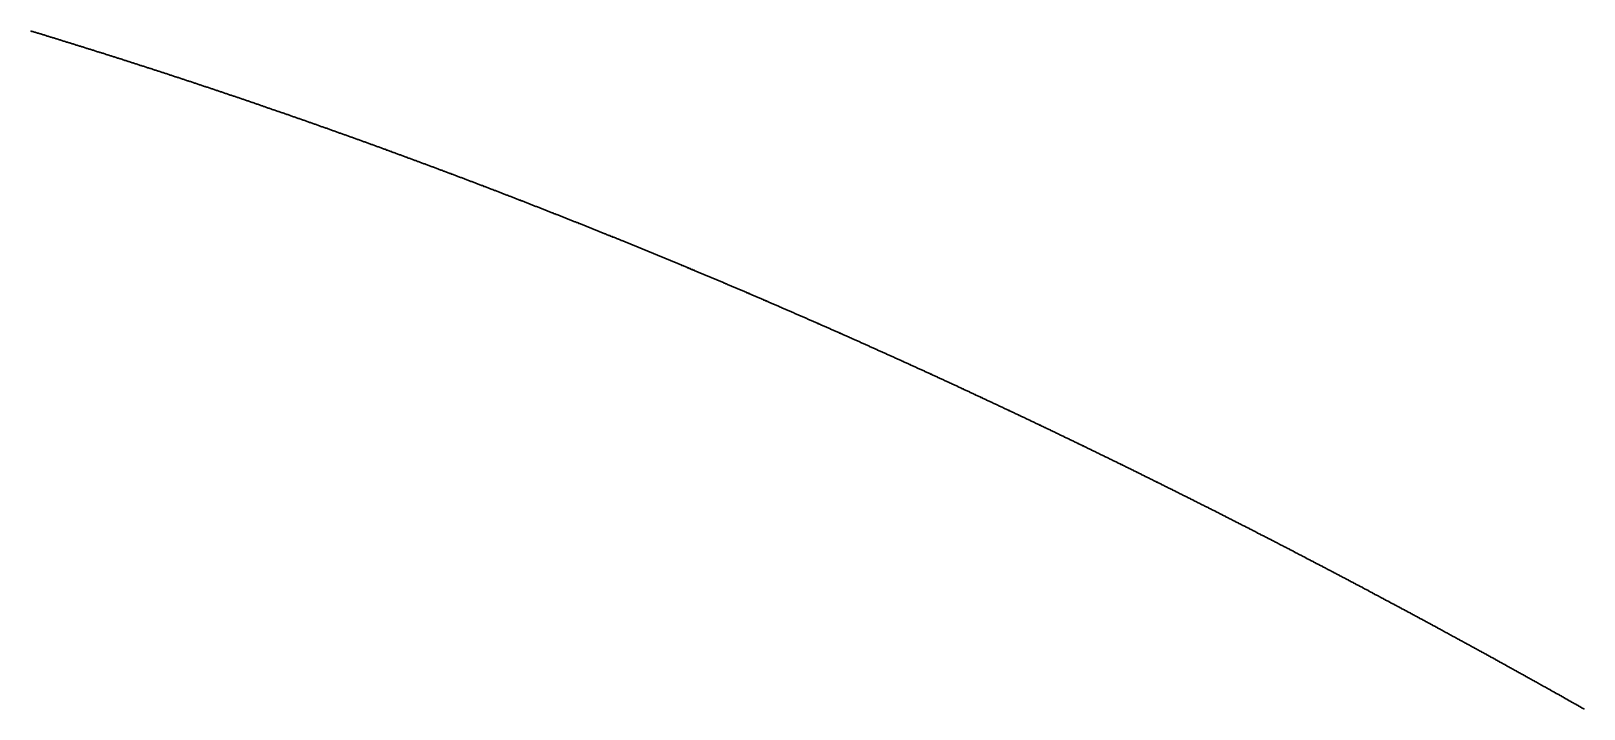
# Model space of a CAD drawing. Header units: metres. Extents: x 0 to 360, y 0 to 49.
# Drawn here: x 258.76 to 270, y 42.24 to 47.14 of the extents above; entities that cross this region are included whole.
import ezdxf

# ---------------------------------------------------------------- set-up
doc = ezdxf.new("R2010")
doc.units = ezdxf.units.M

msp = doc.modelspace()

# ---------------------------------------------------------------- linework, layer by layer
for p in [(258.755, 47.143), (258.761, 47.141), (258.767, 47.14), (258.773, 47.138), (258.779, 47.136), (258.785, 47.134), (258.79, 47.133), (258.796, 47.131), (258.802, 47.129), (258.808, 47.127), (258.814, 47.125), (258.82, 47.124), (258.826, 47.122), (258.831, 47.12), (258.837, 47.118), (258.843, 47.116), (258.849, 47.115), (258.855, 47.113), (258.861, 47.111), (258.867, 47.109), (258.872, 47.107), (258.878, 47.106), (258.884, 47.104), (258.89, 47.102), (258.896, 47.1), (258.902, 47.098), (258.908, 47.097), (258.913, 47.095), (258.919, 47.093), (258.925, 47.091), (258.931, 47.089), (258.937, 47.088), (258.943, 47.086), (258.949, 47.084), (258.954, 47.082), (258.96, 47.08), (258.966, 47.079), (258.972, 47.077), (258.978, 47.075), (258.984, 47.073), (258.99, 47.071), (258.996, 47.07), (259.001, 47.068), (259.007, 47.066), (259.013, 47.064), (259.019, 47.062), (259.025, 47.06), (259.031, 47.059), (259.037, 47.057), (259.042, 47.055), (259.048, 47.053), (259.054, 47.051), (259.06, 47.05), (259.066, 47.048), (259.072, 47.046), (259.078, 47.044), (259.083, 47.042), (259.089, 47.04), (259.095, 47.039), (259.101, 47.037), (259.107, 47.035), (259.113, 47.033), (259.119, 47.031), (259.124, 47.029), (259.13, 47.028), (259.136, 47.026), (259.142, 47.024), (259.148, 47.022), (259.154, 47.02), (259.16, 47.018), (259.165, 47.017), (259.171, 47.015), (259.177, 47.013), (259.183, 47.011), (259.189, 47.009), (259.195, 47.007), (259.201, 47.006), (259.207, 47.004), (259.212, 47.002), (259.218, 47), (259.224, 46.998), (259.23, 46.996), (259.236, 46.994), (259.242, 46.993), (259.248, 46.991), (259.253, 46.989), (259.259, 46.987), (259.265, 46.985), (259.271, 46.983), (259.277, 46.982), (259.283, 46.98), (259.289, 46.978), (259.294, 46.976), (259.3, 46.974), (259.306, 46.972), (259.312, 46.97), (259.318, 46.969), (259.324, 46.967), (259.33, 46.965), (259.335, 46.963), (259.341, 46.961), (259.347, 46.959), (259.353, 46.957), (259.359, 46.956), (259.365, 46.954), (259.371, 46.952), (259.376, 46.95), (259.382, 46.948), (259.388, 46.946), (259.394, 46.944), (259.4, 46.942), (259.406, 46.941), (259.412, 46.939), (259.418, 46.937), (259.423, 46.935), (259.429, 46.933), (259.435, 46.931), (259.441, 46.929), (259.447, 46.927), (259.453, 46.926), (259.459, 46.924), (259.464, 46.922), (259.47, 46.92), (259.476, 46.918), (259.482, 46.916), (259.488, 46.914), (259.494, 46.912), (259.5, 46.911), (259.505, 46.909), (259.511, 46.907), (259.517, 46.905), (259.523, 46.903), (259.529, 46.901), (259.535, 46.899), (259.541, 46.897), (259.546, 46.895), (259.552, 46.894), (259.558, 46.892), (259.564, 46.89), (259.57, 46.888), (259.576, 46.886), (259.582, 46.884), (259.588, 46.882), (259.593, 46.88), (259.599, 46.878), (259.605, 46.876), (259.611, 46.875), (259.617, 46.873), (259.623, 46.871), (259.629, 46.869), (259.634, 46.867), (259.64, 46.865), (259.646, 46.863), (259.652, 46.861), (259.658, 46.859), (259.664, 46.857), (259.67, 46.856), (259.675, 46.854), (259.681, 46.852), (259.687, 46.85), (259.693, 46.848), (259.699, 46.846), (259.705, 46.844), (259.711, 46.842), (259.717, 46.84), (259.722, 46.838), (259.728, 46.836), (259.734, 46.835), (259.74, 46.833), (259.746, 46.831), (259.752, 46.829), (259.758, 46.827), (259.763, 46.825), (259.769, 46.823), (259.775, 46.821), (259.781, 46.819), (259.787, 46.817), (259.793, 46.815), (259.799, 46.813), (259.804, 46.811), (259.81, 46.81), (259.816, 46.808), (259.822, 46.806), (259.828, 46.804), (259.834, 46.802), (259.84, 46.8), (259.846, 46.798), (259.851, 46.796), (259.857, 46.794), (259.863, 46.792), (259.869, 46.79), (259.875, 46.788), (259.881, 46.786), (259.887, 46.784), (259.892, 46.782), (259.898, 46.781), (259.904, 46.779), (259.91, 46.777), (259.916, 46.775), (259.922, 46.773), (259.928, 46.771), (259.934, 46.769), (259.939, 46.767), (259.945, 46.765), (259.951, 46.763), (259.957, 46.761), (259.963, 46.759), (259.969, 46.757), (259.975, 46.755), (259.98, 46.753), (259.986, 46.751), (259.992, 46.749), (259.998, 46.747), (260.004, 46.745), (260.01, 46.743), (260.016, 46.742), (260.021, 46.74), (260.027, 46.738), (260.033, 46.736), (260.039, 46.734), (260.045, 46.732), (260.051, 46.73), (260.057, 46.728), (260.063, 46.726), (260.068, 46.724), (260.074, 46.722), (260.08, 46.72), (260.086, 46.718), (260.092, 46.716), (260.098, 46.714), (260.104, 46.712), (260.109, 46.71), (260.115, 46.708), (260.121, 46.706), (260.127, 46.704), (260.133, 46.702), (260.139, 46.7), (260.145, 46.698), (260.151, 46.696), (260.156, 46.694), (260.162, 46.692), (260.168, 46.69), (260.174, 46.688), (260.18, 46.686), (260.186, 46.684), (260.192, 46.682), (260.197, 46.68), (260.203, 46.678), (260.209, 46.676), (260.215, 46.675), (260.221, 46.673), (260.227, 46.671), (260.233, 46.669), (260.238, 46.667), (260.244, 46.665), (260.25, 46.663), (260.256, 46.661), (260.262, 46.659), (260.268, 46.657), (260.274, 46.655), (260.28, 46.653), (260.285, 46.651), (260.291, 46.649), (260.297, 46.647), (260.303, 46.645), (260.309, 46.643), (260.315, 46.641), (260.321, 46.639), (260.326, 46.637), (260.332, 46.635), (260.338, 46.633), (260.344, 46.631), (260.35, 46.629), (260.356, 46.627), (260.362, 46.625), (260.368, 46.623), (260.373, 46.621), (260.379, 46.619), (260.385, 46.617), (260.391, 46.615), (260.397, 46.613), (260.403, 46.611), (260.409, 46.609), (260.414, 46.607), (260.42, 46.605), (260.426, 46.603), (260.432, 46.601), (260.438, 46.598), (260.444, 46.596), (260.45, 46.594), (260.456, 46.592), (260.461, 46.59), (260.467, 46.588), (260.473, 46.586), (260.479, 46.584), (260.485, 46.582), (260.491, 46.58), (260.497, 46.578), (260.502, 46.576), (260.508, 46.574), (260.514, 46.572), (260.52, 46.57), (260.526, 46.568), (260.532, 46.566), (260.538, 46.564), (260.544, 46.562), (260.549, 46.56), (260.555, 46.558), (260.561, 46.556), (260.567, 46.554), (260.573, 46.552), (260.579, 46.55), (260.585, 46.548), (260.59, 46.546), (260.596, 46.544), (260.602, 46.542), (260.608, 46.54), (260.614, 46.538), (260.62, 46.536), (260.626, 46.534), (260.632, 46.531), (260.637, 46.529), (260.643, 46.527), (260.649, 46.525), (260.655, 46.523), (260.661, 46.521), (260.667, 46.519), (260.673, 46.517), (260.678, 46.515), (260.684, 46.513), (260.69, 46.511), (260.696, 46.509), (260.702, 46.507), (260.708, 46.505), (260.714, 46.503), (260.72, 46.501), (260.725, 46.499), (260.731, 46.497), (260.737, 46.495), (260.743, 46.493), (260.749, 46.49), (260.755, 46.488), (260.761, 46.486), (260.766, 46.484), (260.772, 46.482), (260.778, 46.48), (260.784, 46.478), (260.79, 46.476), (260.796, 46.474), (260.802, 46.472), (260.808, 46.47), (260.813, 46.468), (260.819, 46.466), (260.825, 46.464), (260.831, 46.462), (260.837, 46.459), (260.843, 46.457), (260.849, 46.455), (260.854, 46.453), (260.86, 46.451), (260.866, 46.449), (260.872, 46.447), (260.878, 46.445), (260.884, 46.443), (260.89, 46.441), (260.896, 46.439), (260.901, 46.437), (260.907, 46.435), (260.913, 46.432), (260.919, 46.43), (260.925, 46.428), (260.931, 46.426), (260.937, 46.424), (260.942, 46.422), (260.948, 46.42), (260.954, 46.418), (260.96, 46.416), (260.966, 46.414), (260.972, 46.412), (260.978, 46.409), (260.984, 46.407), (260.989, 46.405), (260.995, 46.403), (261.001, 46.401), (261.007, 46.399), (261.013, 46.397), (261.019, 46.395), (261.025, 46.393), (261.03, 46.391), (261.036, 46.389), (261.042, 46.386), (261.048, 46.384), (261.054, 46.382), (261.06, 46.38), (261.066, 46.378), (261.072, 46.376), (261.077, 46.374), (261.083, 46.372), (261.089, 46.37), (261.095, 46.367), (261.101, 46.365), (261.107, 46.363), (261.113, 46.361), (261.119, 46.359), (261.124, 46.357), (261.13, 46.355), (261.136, 46.353), (261.142, 46.351), (261.148, 46.348), (261.154, 46.346), (261.16, 46.344), (261.165, 46.342), (261.171, 46.34), (261.177, 46.338), (261.183, 46.336), (261.189, 46.334), (261.195, 46.331), (261.201, 46.329), (261.207, 46.327), (261.212, 46.325), (261.218, 46.323), (261.224, 46.321), (261.23, 46.319), (261.236, 46.317), (261.242, 46.314), (261.248, 46.312), (261.254, 46.31), (261.259, 46.308), (261.265, 46.306), (261.271, 46.304), (261.277, 46.302), (261.283, 46.3), (261.289, 46.297), (261.295, 46.295), (261.3, 46.293), (261.306, 46.291), (261.312, 46.289), (261.318, 46.287), (261.324, 46.285), (261.33, 46.282), (261.336, 46.28), (261.342, 46.278), (261.347, 46.276), (261.353, 46.274), (261.359, 46.272), (261.365, 46.27), (261.371, 46.267), (261.377, 46.265), (261.383, 46.263), (261.389, 46.261), (261.394, 46.259), (261.4, 46.257), (261.406, 46.254), (261.412, 46.252), (261.418, 46.25), (261.424, 46.248), (261.43, 46.246), (261.435, 46.244), (261.441, 46.242), (261.447, 46.239), (261.453, 46.237), (261.459, 46.235), (261.465, 46.233), (261.471, 46.231), (261.477, 46.229), (261.482, 46.226), (261.488, 46.224), (261.494, 46.222), (261.5, 46.22), (261.506, 46.218), (261.512, 46.216), (261.518, 46.213), (261.524, 46.211), (261.529, 46.209), (261.535, 46.207), (261.541, 46.205), (261.547, 46.203), (261.553, 46.2), (261.559, 46.198), (261.565, 46.196), (261.57, 46.194), (261.576, 46.192), (261.582, 46.19), (261.588, 46.187), (261.594, 46.185), (261.6, 46.183), (261.606, 46.181), (261.612, 46.179), (261.617, 46.176), (261.623, 46.174), (261.629, 46.172), (261.635, 46.17), (261.641, 46.168), (261.647, 46.166), (261.653, 46.163), (261.659, 46.161), (261.664, 46.159), (261.67, 46.157), (261.676, 46.155), (261.682, 46.152), (261.688, 46.15), (261.694, 46.148), (261.7, 46.146), (261.706, 46.144), (261.711, 46.141), (261.717, 46.139), (261.723, 46.137), (261.729, 46.135), (261.735, 46.133), (261.741, 46.13), (261.747, 46.128), (261.752, 46.126), (261.758, 46.124), (261.764, 46.122), (261.77, 46.119), (261.776, 46.117), (261.782, 46.115), (261.788, 46.113), (261.794, 46.111), (261.799, 46.108), (261.805, 46.106), (261.811, 46.104), (261.817, 46.102), (261.823, 46.1), (261.829, 46.097), (261.835, 46.095), (261.841, 46.093), (261.846, 46.091), (261.852, 46.088), (261.858, 46.086), (261.864, 46.084), (261.87, 46.082), (261.876, 46.08), (261.882, 46.077), (261.888, 46.075), (261.893, 46.073), (261.899, 46.071), (261.905, 46.068), (261.911, 46.066), (261.917, 46.064), (261.923, 46.062), (261.929, 46.06), (261.934, 46.057), (261.94, 46.055), (261.946, 46.053), (261.952, 46.051), (261.958, 46.048), (261.964, 46.046), (261.97, 46.044), (261.976, 46.042), (261.981, 46.039), (261.987, 46.037), (261.993, 46.035), (261.999, 46.033), (262.005, 46.031), (262.011, 46.028), (262.017, 46.026), (262.023, 46.024), (262.028, 46.022), (262.034, 46.019), (262.04, 46.017), (262.046, 46.015), (262.052, 46.013), (262.058, 46.01), (262.064, 46.008), (262.07, 46.006), (262.075, 46.004), (262.081, 46.001), (262.087, 45.999), (262.093, 45.997), (262.099, 45.995), (262.105, 45.992), (262.111, 45.99), (262.117, 45.988), (262.122, 45.986), (262.128, 45.983), (262.134, 45.981), (262.14, 45.979), (262.146, 45.977), (262.152, 45.974), (262.158, 45.972), (262.163, 45.97), (262.169, 45.968), (262.175, 45.965), (262.181, 45.963), (262.187, 45.961), (262.193, 45.958), (262.199, 45.956), (262.205, 45.954), (262.21, 45.952), (262.216, 45.949), (262.222, 45.947), (262.228, 45.945), (262.234, 45.943), (262.24, 45.94), (262.246, 45.938), (262.252, 45.936), (262.257, 45.934), (262.263, 45.931), (262.269, 45.929), (262.275, 45.927), (262.281, 45.924), (262.287, 45.922), (262.293, 45.92), (262.299, 45.918), (262.304, 45.915), (262.31, 45.913), (262.316, 45.911), (262.322, 45.908), (262.328, 45.906), (262.334, 45.904), (262.34, 45.902), (262.346, 45.899), (262.351, 45.897), (262.357, 45.895), (262.363, 45.892), (262.369, 45.89), (262.375, 45.888), (262.381, 45.886), (262.387, 45.883), (262.393, 45.881), (262.398, 45.879), (262.404, 45.876), (262.41, 45.874), (262.416, 45.872), (262.422, 45.87), (262.428, 45.867), (262.434, 45.865), (262.44, 45.863), (262.445, 45.86), (262.451, 45.858), (262.457, 45.856), (262.463, 45.853), (262.469, 45.851), (262.475, 45.849), (262.481, 45.847), (262.487, 45.844), (262.492, 45.842), (262.498, 45.84), (262.504, 45.837), (262.51, 45.835), (262.516, 45.833), (262.522, 45.83), (262.528, 45.828), (262.534, 45.826), (262.539, 45.823), (262.545, 45.821), (262.551, 45.819), (262.557, 45.816), (262.563, 45.814), (262.569, 45.812), (262.575, 45.81), (262.581, 45.807), (262.586, 45.805), (262.592, 45.803), (262.598, 45.8), (262.604, 45.798), (262.61, 45.796), (262.616, 45.793), (262.622, 45.791), (262.628, 45.789), (262.633, 45.786), (262.639, 45.784), (262.645, 45.782), (262.651, 45.779), (262.657, 45.777), (262.663, 45.775), (262.669, 45.772), (262.675, 45.77), (262.68, 45.768), (262.686, 45.765), (262.692, 45.763), (262.698, 45.761), (262.704, 45.758), (262.71, 45.756), (262.716, 45.754), (262.722, 45.751), (262.727, 45.749), (262.733, 45.747), (262.739, 45.744), (262.745, 45.742), (262.751, 45.74), (262.757, 45.737), (262.763, 45.735), (262.769, 45.733), (262.774, 45.73), (262.78, 45.728), (262.786, 45.725), (262.792, 45.723), (262.798, 45.721), (262.804, 45.718), (262.81, 45.716), (262.816, 45.714), (262.821, 45.711), (262.827, 45.709), (262.833, 45.707), (262.839, 45.704), (262.845, 45.702), (262.851, 45.7), (262.857, 45.697), (262.863, 45.695), (262.868, 45.693), (262.874, 45.69), (262.88, 45.688), (262.886, 45.685), (262.892, 45.683), (262.898, 45.681), (262.904, 45.678), (262.91, 45.676), (262.915, 45.674), (262.921, 45.671), (262.927, 45.669), (262.933, 45.666), (262.939, 45.664), (262.945, 45.662), (262.951, 45.659), (262.957, 45.657), (262.962, 45.655), (262.968, 45.652), (262.974, 45.65), (262.98, 45.648), (262.986, 45.645), (262.992, 45.643), (262.998, 45.64), (263.004, 45.638), (263.009, 45.636), (263.015, 45.633), (263.021, 45.631), (263.027, 45.628), (263.033, 45.626), (263.039, 45.624), (263.045, 45.621), (263.051, 45.619), (263.056, 45.617), (263.062, 45.614), (263.068, 45.612), (263.074, 45.609), (263.08, 45.607), (263.086, 45.605), (263.092, 45.602), (263.098, 45.6), (263.103, 45.597), (263.109, 45.595), (263.115, 45.593), (263.121, 45.59), (263.127, 45.588), (263.133, 45.585), (263.139, 45.583), (263.145, 45.581), (263.15, 45.578), (263.156, 45.576), (263.162, 45.573), (263.168, 45.571), (263.174, 45.569), (263.18, 45.566), (263.186, 45.564), (263.192, 45.561), (263.197, 45.559), (263.203, 45.557), (263.209, 45.554), (263.215, 45.552), (263.221, 45.549), (263.227, 45.547), (263.233, 45.545), (263.239, 45.542), (263.244, 45.54), (263.25, 45.537), (263.256, 45.535), (263.262, 45.532), (263.268, 45.53), (263.274, 45.528), (263.28, 45.525), (263.286, 45.523), (263.291, 45.52), (263.297, 45.518), (263.303, 45.516), (263.309, 45.513), (263.315, 45.511), (263.321, 45.508), (263.327, 45.506), (263.333, 45.503), (263.339, 45.501), (263.344, 45.499), (263.35, 45.496), (263.356, 45.494), (263.362, 45.491), (263.368, 45.489), (263.374, 45.486), (263.38, 45.484), (263.386, 45.482), (263.391, 45.479), (263.397, 45.477), (263.403, 45.474), (263.409, 45.472), (263.415, 45.469), (263.421, 45.467), (263.427, 45.465), (263.433, 45.462), (263.438, 45.46), (263.444, 45.457), (263.45, 45.455), (263.456, 45.452), (263.462, 45.45), (263.468, 45.447), (263.474, 45.445), (263.48, 45.443), (263.485, 45.44), (263.491, 45.438), (263.497, 45.435), (263.503, 45.433), (263.509, 45.43), (263.515, 45.428), (263.521, 45.425), (263.527, 45.423), (263.532, 45.42), (263.538, 45.418), (263.544, 45.416), (263.55, 45.413), (263.556, 45.411), (263.562, 45.408), (263.568, 45.406), (263.574, 45.403), (263.58, 45.401), (263.585, 45.398), (263.591, 45.396), (263.597, 45.393), (263.603, 45.391), (263.609, 45.388), (263.615, 45.386), (263.621, 45.384), (263.627, 45.381), (263.632, 45.379), (263.638, 45.376), (263.644, 45.374), (263.65, 45.371), (263.656, 45.369), (263.662, 45.366), (263.668, 45.364), (263.674, 45.361), (263.679, 45.359), (263.685, 45.356), (263.691, 45.354), (263.697, 45.351), (263.703, 45.349), (263.709, 45.346), (263.715, 45.344), (263.721, 45.341), (263.726, 45.339), (263.732, 45.337), (263.738, 45.334), (263.744, 45.332), (263.75, 45.329), (263.756, 45.327), (263.762, 45.324), (263.768, 45.322), (263.773, 45.319), (263.779, 45.317), (263.785, 45.314), (263.791, 45.312), (263.797, 45.309), (263.803, 45.307), (263.809, 45.304), (263.815, 45.302), (263.821, 45.299), (263.826, 45.297), (263.832, 45.294), (263.838, 45.292), (263.844, 45.289), (263.85, 45.287), (263.856, 45.284), (263.862, 45.282), (263.868, 45.279), (263.873, 45.277), (263.879, 45.274), (263.885, 45.272), (263.891, 45.269), (263.897, 45.267), (263.903, 45.264), (263.909, 45.262), (263.915, 45.259), (263.92, 45.257), (263.926, 45.254), (263.932, 45.252), (263.938, 45.249), (263.944, 45.247), (263.95, 45.244), (263.956, 45.242), (263.962, 45.239), (263.968, 45.237), (263.973, 45.234), (263.979, 45.232), (263.985, 45.229), (263.991, 45.226), (263.997, 45.224), (264.003, 45.221), (264.009, 45.219), (264.015, 45.216), (264.02, 45.214), (264.026, 45.211), (264.032, 45.209), (264.038, 45.206), (264.044, 45.204), (264.05, 45.201), (264.056, 45.199), (264.062, 45.196), (264.068, 45.194), (264.073, 45.191), (264.079, 45.189), (264.085, 45.186), (264.091, 45.184), (264.097, 45.181), (264.103, 45.178), (264.109, 45.176), (264.115, 45.173), (264.12, 45.171), (264.126, 45.168), (264.132, 45.166), (264.138, 45.163), (264.144, 45.161), (264.15, 45.158), (264.156, 45.156), (264.162, 45.153), (264.167, 45.151), (264.173, 45.148), (264.179, 45.145), (264.185, 45.143), (264.191, 45.14), (264.197, 45.138), (264.203, 45.135), (264.209, 45.133), (264.215, 45.13), (264.22, 45.128), (264.226, 45.125), (264.232, 45.123), (264.238, 45.12), (264.244, 45.117), (264.25, 45.115), (264.256, 45.112), (264.262, 45.11), (264.267, 45.107), (264.273, 45.105), (264.279, 45.102), (264.285, 45.099), (264.291, 45.097), (264.297, 45.094), (264.303, 45.092), (264.309, 45.089), (264.315, 45.087), (264.32, 45.084), (264.326, 45.082), (264.332, 45.079), (264.338, 45.076), (264.344, 45.074), (264.35, 45.071), (264.356, 45.069), (264.362, 45.066), (264.367, 45.064), (264.373, 45.061), (264.379, 45.058), (264.385, 45.056), (264.391, 45.053), (264.397, 45.051), (264.403, 45.048), (264.409, 45.046), (264.415, 45.043), (264.42, 45.04), (264.426, 45.038), (264.432, 45.035), (264.438, 45.033), (264.444, 45.03), (264.45, 45.027), (264.456, 45.025), (264.462, 45.022), (264.467, 45.02), (264.473, 45.017), (264.479, 45.015), (264.485, 45.012), (264.491, 45.009), (264.497, 45.007), (264.503, 45.004), (264.509, 45.002), (264.515, 44.999), (264.52, 44.996), (264.526, 44.994), (264.532, 44.991), (264.538, 44.989), (264.544, 44.986), (264.55, 44.983), (264.556, 44.981), (264.562, 44.978), (264.567, 44.976), (264.573, 44.973), (264.579, 44.97), (264.585, 44.968), (264.591, 44.965), (264.597, 44.963), (264.603, 44.96), (264.609, 44.957), (264.615, 44.955), (264.62, 44.952), (264.626, 44.95), (264.632, 44.947), (264.638, 44.944), (264.644, 44.942), (264.65, 44.939), (264.656, 44.937), (264.662, 44.934), (264.667, 44.931), (264.673, 44.929), (264.679, 44.926), (264.685, 44.923), (264.691, 44.921), (264.697, 44.918), (264.703, 44.916), (264.709, 44.913), (264.715, 44.91), (264.72, 44.908), (264.726, 44.905), (264.732, 44.902), (264.738, 44.9), (264.744, 44.897), (264.75, 44.895), (264.756, 44.892), (264.762, 44.889), (264.768, 44.887), (264.773, 44.884), (264.779, 44.881), (264.785, 44.879), (264.791, 44.876), (264.797, 44.874), (264.803, 44.871), (264.809, 44.868), (264.815, 44.866), (264.82, 44.863), (264.826, 44.86), (264.832, 44.858), (264.838, 44.855), (264.844, 44.852), (264.85, 44.85), (264.856, 44.847), (264.862, 44.845), (264.868, 44.842), (264.873, 44.839), (264.879, 44.837), (264.885, 44.834), (264.891, 44.831), (264.897, 44.829), (264.903, 44.826), (264.909, 44.823), (264.915, 44.821), (264.92, 44.818), (264.926, 44.815), (264.932, 44.813), (264.938, 44.81), (264.944, 44.808), (264.95, 44.805), (264.956, 44.802), (264.962, 44.8), (264.968, 44.797), (264.973, 44.794), (264.979, 44.792), (264.985, 44.789), (264.991, 44.786), (264.997, 44.784), (265.003, 44.781), (265.009, 44.778), (265.015, 44.776), (265.021, 44.773), (265.026, 44.77), (265.032, 44.768), (265.038, 44.765), (265.044, 44.762), (265.05, 44.76), (265.056, 44.757), (265.062, 44.754), (265.068, 44.752), (265.073, 44.749), (265.079, 44.746), (265.085, 44.744), (265.091, 44.741), (265.097, 44.738), (265.103, 44.736), (265.109, 44.733), (265.115, 44.73), (265.121, 44.728), (265.126, 44.725), (265.132, 44.722), (265.138, 44.72), (265.144, 44.717), (265.15, 44.714), (265.156, 44.711), (265.162, 44.709), (265.168, 44.706), (265.174, 44.703), (265.179, 44.701), (265.185, 44.698), (265.191, 44.695), (265.197, 44.693), (265.203, 44.69), (265.209, 44.687), (265.215, 44.685), (265.221, 44.682), (265.227, 44.679), (265.232, 44.677), (265.238, 44.674), (265.244, 44.671), (265.25, 44.668), (265.256, 44.666), (265.262, 44.663), (265.268, 44.66), (265.274, 44.658), (265.279, 44.655), (265.285, 44.652), (265.291, 44.65), (265.297, 44.647), (265.303, 44.644), (265.309, 44.641), (265.315, 44.639), (265.321, 44.636), (265.327, 44.633), (265.332, 44.631), (265.338, 44.628), (265.344, 44.625), (265.35, 44.622), (265.356, 44.62), (265.362, 44.617), (265.368, 44.614), (265.374, 44.612), (265.38, 44.609), (265.385, 44.606), (265.391, 44.603), (265.397, 44.601), (265.403, 44.598), (265.409, 44.595), (265.415, 44.593), (265.421, 44.59), (265.427, 44.587), (265.433, 44.584), (265.438, 44.582), (265.444, 44.579), (265.45, 44.576), (265.456, 44.574), (265.462, 44.571), (265.468, 44.568), (265.474, 44.565), (265.48, 44.563), (265.486, 44.56), (265.491, 44.557), (265.497, 44.554), (265.503, 44.552), (265.509, 44.549), (265.515, 44.546), (265.521, 44.544), (265.527, 44.541), (265.533, 44.538), (265.539, 44.535), (265.544, 44.533), (265.55, 44.53), (265.556, 44.527), (265.562, 44.524), (265.568, 44.522), (265.574, 44.519), (265.58, 44.516), (265.586, 44.513), (265.591, 44.511), (265.597, 44.508), (265.603, 44.505), (265.609, 44.502), (265.615, 44.5), (265.621, 44.497), (265.627, 44.494), (265.633, 44.491), (265.639, 44.489), (265.644, 44.486), (265.65, 44.483), (265.656, 44.48), (265.662, 44.478), (265.668, 44.475), (265.674, 44.472), (265.68, 44.469), (265.686, 44.467), (265.692, 44.464), (265.697, 44.461), (265.703, 44.458), (265.709, 44.456), (265.715, 44.453), (265.721, 44.45), (265.727, 44.447), (265.733, 44.445), (265.739, 44.442), (265.745, 44.439), (265.75, 44.436), (265.756, 44.434), (265.762, 44.431), (265.768, 44.428), (265.774, 44.425), (265.78, 44.422), (265.786, 44.42), (265.792, 44.417), (265.798, 44.414), (265.803, 44.411), (265.809, 44.409), (265.815, 44.406), (265.821, 44.403), (265.827, 44.4), (265.833, 44.397), (265.839, 44.395), (265.845, 44.392), (265.851, 44.389), (265.856, 44.386), (265.862, 44.384), (265.868, 44.381), (265.874, 44.378), (265.88, 44.375), (265.886, 44.372), (265.892, 44.37), (265.898, 44.367), (265.904, 44.364), (265.909, 44.361), (265.915, 44.359), (265.921, 44.356), (265.927, 44.353), (265.933, 44.35), (265.939, 44.347), (265.945, 44.345), (265.951, 44.342), (265.957, 44.339), (265.962, 44.336), (265.968, 44.333), (265.974, 44.331), (265.98, 44.328), (265.986, 44.325), (265.992, 44.322), (265.998, 44.319), (266.004, 44.317), (266.01, 44.314), (266.016, 44.311), (266.021, 44.308), (266.027, 44.305), (266.033, 44.303), (266.039, 44.3), (266.045, 44.297), (266.051, 44.294), (266.057, 44.291), (266.063, 44.289), (266.069, 44.286), (266.074, 44.283), (266.08, 44.28), (266.086, 44.277), (266.092, 44.274), (266.098, 44.272), (266.104, 44.269), (266.11, 44.266), (266.116, 44.263), (266.122, 44.26), (266.127, 44.258), (266.133, 44.255), (266.139, 44.252), (266.145, 44.249), (266.151, 44.246), (266.157, 44.243), (266.163, 44.241), (266.169, 44.238), (266.175, 44.235), (266.18, 44.232), (266.186, 44.229), (266.192, 44.227), (266.198, 44.224), (266.204, 44.221), (266.21, 44.218), (266.216, 44.215), (266.222, 44.212), (266.228, 44.21), (266.233, 44.207), (266.239, 44.204), (266.245, 44.201), (266.251, 44.198), (266.257, 44.195), (266.263, 44.193), (266.269, 44.19), (266.275, 44.187), (266.281, 44.184), (266.286, 44.181), (266.292, 44.178), (266.298, 44.176), (266.304, 44.173), (266.31, 44.17), (266.316, 44.167), (266.322, 44.164), (266.328, 44.161), (266.334, 44.158), (266.339, 44.156), (266.345, 44.153), (266.351, 44.15), (266.357, 44.147), (266.363, 44.144), (266.369, 44.141), (266.375, 44.139), (266.381, 44.136), (266.387, 44.133), (266.393, 44.13), (266.398, 44.127), (266.404, 44.124), (266.41, 44.121), (266.416, 44.119), (266.422, 44.116), (266.428, 44.113), (266.434, 44.11), (266.44, 44.107), (266.446, 44.104), (266.451, 44.101), (266.457, 44.098), (266.463, 44.096), (266.469, 44.093), (266.475, 44.09), (266.481, 44.087), (266.487, 44.084), (266.493, 44.081), (266.499, 44.078), (266.504, 44.076), (266.51, 44.073), (266.516, 44.07), (266.522, 44.067), (266.528, 44.064), (266.534, 44.061), (266.54, 44.058), (266.546, 44.055), (266.552, 44.053), (266.557, 44.05), (266.563, 44.047), (266.569, 44.044), (266.575, 44.041), (266.581, 44.038), (266.587, 44.035), (266.593, 44.032), (266.599, 44.03), (266.605, 44.027), (266.611, 44.024), (266.616, 44.021), (266.622, 44.018), (266.628, 44.015), (266.634, 44.012), (266.64, 44.009), (266.646, 44.006), (266.652, 44.004), (266.658, 44.001), (266.664, 43.998), (266.669, 43.995), (266.675, 43.992), (266.681, 43.989), (266.687, 43.986), (266.693, 43.983), (266.699, 43.98), (266.705, 43.977), (266.711, 43.975), (266.717, 43.972), (266.722, 43.969), (266.728, 43.966), (266.734, 43.963), (266.74, 43.96), (266.746, 43.957), (266.752, 43.954), (266.758, 43.951), (266.764, 43.948), (266.77, 43.946), (266.776, 43.943), (266.781, 43.94), (266.787, 43.937), (266.793, 43.934), (266.799, 43.931), (266.805, 43.928), (266.811, 43.925), (266.817, 43.922), (266.823, 43.919), (266.829, 43.916), (266.834, 43.914), (266.84, 43.911), (266.846, 43.908), (266.852, 43.905), (266.858, 43.902), (266.864, 43.899), (266.87, 43.896), (266.876, 43.893), (266.882, 43.89), (266.888, 43.887), (266.893, 43.884), (266.899, 43.881), (266.905, 43.878), (266.911, 43.876), (266.917, 43.873), (266.923, 43.87), (266.929, 43.867), (266.935, 43.864), (266.941, 43.861), (266.946, 43.858), (266.952, 43.855), (266.958, 43.852), (266.964, 43.849), (266.97, 43.846), (266.976, 43.843), (266.982, 43.84), (266.988, 43.837), (266.994, 43.834), (267, 43.832), (267.005, 43.829), (267.011, 43.826), (267.017, 43.823), (267.023, 43.82), (267.029, 43.817), (267.035, 43.814), (267.041, 43.811), (267.047, 43.808), (267.053, 43.805), (267.058, 43.802), (267.064, 43.799), (267.07, 43.796), (267.076, 43.793), (267.082, 43.79), (267.088, 43.787), (267.094, 43.784), (267.1, 43.781), (267.106, 43.779), (267.112, 43.776), (267.117, 43.773), (267.123, 43.77), (267.129, 43.767), (267.135, 43.764), (267.141, 43.761), (267.147, 43.758), (267.153, 43.755), (267.159, 43.752), (267.165, 43.749), (267.171, 43.746), (267.176, 43.743), (267.182, 43.74), (267.188, 43.737), (267.194, 43.734), (267.2, 43.731), (267.206, 43.728), (267.212, 43.725), (267.218, 43.722), (267.224, 43.719), (267.229, 43.716), (267.235, 43.713), (267.241, 43.71), (267.247, 43.707), (267.253, 43.704), (267.259, 43.701), (267.265, 43.698), (267.271, 43.696), (267.277, 43.693), (267.283, 43.69), (267.288, 43.687), (267.294, 43.684), (267.3, 43.681), (267.306, 43.678), (267.312, 43.675), (267.318, 43.672), (267.324, 43.669), (267.33, 43.666), (267.336, 43.663), (267.342, 43.66), (267.347, 43.657), (267.353, 43.654), (267.359, 43.651), (267.365, 43.648), (267.371, 43.645), (267.377, 43.642), (267.383, 43.639), (267.389, 43.636), (267.395, 43.633), (267.401, 43.63), (267.406, 43.627), (267.412, 43.624), (267.418, 43.621), (267.424, 43.618), (267.43, 43.615), (267.436, 43.612), (267.442, 43.609), (267.448, 43.606), (267.454, 43.603), (267.459, 43.6), (267.465, 43.597), (267.471, 43.594), (267.477, 43.591), (267.483, 43.588), (267.489, 43.585), (267.495, 43.582), (267.501, 43.579), (267.507, 43.576), (267.513, 43.573), (267.518, 43.57), (267.524, 43.567), (267.53, 43.564), (267.536, 43.561), (267.542, 43.558), (267.548, 43.555), (267.554, 43.552), (267.56, 43.549), (267.566, 43.546), (267.572, 43.543), (267.577, 43.54), (267.583, 43.537), (267.589, 43.534), (267.595, 43.531), (267.601, 43.528), (267.607, 43.525), (267.613, 43.522), (267.619, 43.519), (267.625, 43.515), (267.631, 43.512), (267.636, 43.509), (267.642, 43.506), (267.648, 43.503), (267.654, 43.5), (267.66, 43.497), (267.666, 43.494), (267.672, 43.491), (267.678, 43.488), (267.684, 43.485), (267.69, 43.482), (267.695, 43.479), (267.701, 43.476), (267.707, 43.473), (267.713, 43.47), (267.719, 43.467), (267.725, 43.464), (267.731, 43.461), (267.737, 43.458), (267.743, 43.455), (267.749, 43.452), (267.754, 43.449), (267.76, 43.446), (267.766, 43.443), (267.772, 43.44), (267.778, 43.437), (267.784, 43.434), (267.79, 43.43), (267.796, 43.427), (267.802, 43.424), (267.807, 43.421), (267.813, 43.418), (267.819, 43.415), (267.825, 43.412), (267.831, 43.409), (267.837, 43.406), (267.843, 43.403), (267.849, 43.4), (267.855, 43.397), (267.861, 43.394), (267.866, 43.391), (267.872, 43.388), (267.878, 43.385), (267.884, 43.382), (267.89, 43.379), (267.896, 43.376), (267.902, 43.372), (267.908, 43.369), (267.914, 43.366), (267.92, 43.363), (267.925, 43.36), (267.931, 43.357), (267.937, 43.354), (267.943, 43.351), (267.949, 43.348), (267.955, 43.345), (267.961, 43.342), (267.967, 43.339), (267.973, 43.336), (267.979, 43.333), (267.984, 43.33), (267.99, 43.326), (267.996, 43.323), (268.002, 43.32), (268.008, 43.317), (268.014, 43.314), (268.02, 43.311), (268.026, 43.308), (268.032, 43.305), (268.038, 43.302), (268.044, 43.299), (268.049, 43.296), (268.055, 43.293), (268.061, 43.289), (268.067, 43.286), (268.073, 43.283), (268.079, 43.28), (268.085, 43.277), (268.091, 43.274), (268.097, 43.271), (268.103, 43.268), (268.108, 43.265), (268.114, 43.262), (268.12, 43.259), (268.126, 43.256), (268.132, 43.252), (268.138, 43.249), (268.144, 43.246), (268.15, 43.243), (268.156, 43.24), (268.162, 43.237), (268.167, 43.234), (268.173, 43.231), (268.179, 43.228), (268.185, 43.225), (268.191, 43.221), (268.197, 43.218), (268.203, 43.215), (268.209, 43.212), (268.215, 43.209), (268.221, 43.206), (268.226, 43.203), (268.232, 43.2), (268.238, 43.197), (268.244, 43.194), (268.25, 43.19), (268.256, 43.187), (268.262, 43.184), (268.268, 43.181), (268.274, 43.178), (268.28, 43.175), (268.285, 43.172), (268.291, 43.169), (268.297, 43.165), (268.303, 43.162), (268.309, 43.159), (268.315, 43.156), (268.321, 43.153), (268.327, 43.15), (268.333, 43.147), (268.339, 43.144), (268.345, 43.141), (268.35, 43.137), (268.356, 43.134), (268.362, 43.131), (268.368, 43.128), (268.374, 43.125), (268.38, 43.122), (268.386, 43.119), (268.392, 43.116), (268.398, 43.112), (268.404, 43.109), (268.409, 43.106), (268.415, 43.103), (268.421, 43.1), (268.427, 43.097), (268.433, 43.094), (268.439, 43.09), (268.445, 43.087), (268.451, 43.084), (268.457, 43.081), (268.463, 43.078), (268.468, 43.075), (268.474, 43.072), (268.48, 43.069), (268.486, 43.065), (268.492, 43.062), (268.498, 43.059), (268.504, 43.056), (268.51, 43.053), (268.516, 43.05), (268.522, 43.047), (268.528, 43.043), (268.533, 43.04), (268.539, 43.037), (268.545, 43.034), (268.551, 43.031), (268.557, 43.028), (268.563, 43.024), (268.569, 43.021), (268.575, 43.018), (268.581, 43.015), (268.587, 43.012), (268.592, 43.009), (268.598, 43.006), (268.604, 43.002), (268.61, 42.999), (268.616, 42.996), (268.622, 42.993), (268.628, 42.99), (268.634, 42.987), (268.64, 42.983), (268.646, 42.98), (268.652, 42.977), (268.657, 42.974), (268.663, 42.971), (268.669, 42.968), (268.675, 42.964), (268.681, 42.961), (268.687, 42.958), (268.693, 42.955), (268.699, 42.952), (268.705, 42.949), (268.711, 42.945), (268.717, 42.942), (268.722, 42.939), (268.728, 42.936), (268.734, 42.933), (268.74, 42.93), (268.746, 42.926), (268.752, 42.923), (268.758, 42.92), (268.764, 42.917), (268.77, 42.914), (268.776, 42.91), (268.781, 42.907), (268.787, 42.904), (268.793, 42.901), (268.799, 42.898), (268.805, 42.895), (268.811, 42.891), (268.817, 42.888), (268.823, 42.885), (268.829, 42.882), (268.835, 42.879), (268.841, 42.875), (268.846, 42.872), (268.852, 42.869), (268.858, 42.866), (268.864, 42.863), (268.87, 42.859), (268.876, 42.856), (268.882, 42.853), (268.888, 42.85), (268.894, 42.847), (268.9, 42.844), (268.906, 42.84), (268.911, 42.837), (268.917, 42.834), (268.923, 42.831), (268.929, 42.828), (268.935, 42.824), (268.941, 42.821), (268.947, 42.818), (268.953, 42.815), (268.959, 42.812), (268.965, 42.808), (268.97, 42.805), (268.976, 42.802), (268.982, 42.799), (268.988, 42.795), (268.994, 42.792), (269, 42.789), (269.006, 42.786), (269.012, 42.783), (269.018, 42.779), (269.024, 42.776), (269.03, 42.773), (269.035, 42.77), (269.041, 42.767), (269.047, 42.763), (269.053, 42.76), (269.059, 42.757), (269.065, 42.754), (269.071, 42.75), (269.077, 42.747), (269.083, 42.744), (269.089, 42.741), (269.095, 42.738), (269.1, 42.734), (269.106, 42.731), (269.112, 42.728), (269.118, 42.725), (269.124, 42.721), (269.13, 42.718), (269.136, 42.715), (269.142, 42.712), (269.148, 42.709), (269.154, 42.705), (269.16, 42.702), (269.165, 42.699), (269.171, 42.696), (269.177, 42.692), (269.183, 42.689), (269.189, 42.686), (269.195, 42.683), (269.201, 42.679), (269.207, 42.676), (269.213, 42.673), (269.219, 42.67), (269.225, 42.666), (269.23, 42.663), (269.236, 42.66), (269.242, 42.657), (269.248, 42.654), (269.254, 42.65), (269.26, 42.647), (269.266, 42.644), (269.272, 42.641), (269.278, 42.637), (269.284, 42.634), (269.29, 42.631), (269.295, 42.628), (269.301, 42.624), (269.307, 42.621), (269.313, 42.618), (269.319, 42.615), (269.325, 42.611), (269.331, 42.608), (269.337, 42.605), (269.343, 42.602), (269.349, 42.598), (269.355, 42.595), (269.36, 42.592), (269.366, 42.589), (269.372, 42.585), (269.378, 42.582), (269.384, 42.579), (269.39, 42.575), (269.396, 42.572), (269.402, 42.569), (269.408, 42.566), (269.414, 42.562), (269.42, 42.559), (269.425, 42.556), (269.431, 42.553), (269.437, 42.549), (269.443, 42.546), (269.449, 42.543), (269.455, 42.54), (269.461, 42.536), (269.467, 42.533), (269.473, 42.53), (269.479, 42.526), (269.485, 42.523), (269.49, 42.52), (269.496, 42.517), (269.502, 42.513), (269.508, 42.51), (269.514, 42.507), (269.52, 42.503), (269.526, 42.5), (269.532, 42.497), (269.538, 42.494), (269.544, 42.49), (269.55, 42.487), (269.555, 42.484), (269.561, 42.481), (269.567, 42.477), (269.573, 42.474), (269.579, 42.471), (269.585, 42.467), (269.591, 42.464), (269.597, 42.461), (269.603, 42.458), (269.609, 42.454), (269.615, 42.451), (269.62, 42.448), (269.626, 42.444), (269.632, 42.441), (269.638, 42.438), (269.644, 42.434), (269.65, 42.431), (269.656, 42.428), (269.662, 42.425), (269.668, 42.421), (269.674, 42.418), (269.68, 42.415), (269.686, 42.411), (269.691, 42.408), (269.697, 42.405), (269.703, 42.401), (269.709, 42.398), (269.715, 42.395), (269.721, 42.392), (269.727, 42.388), (269.733, 42.385), (269.739, 42.382), (269.745, 42.378), (269.751, 42.375), (269.756, 42.372), (269.762, 42.368), (269.768, 42.365), (269.774, 42.362), (269.78, 42.358), (269.786, 42.355), (269.792, 42.352), (269.798, 42.348), (269.804, 42.345), (269.81, 42.342), (269.816, 42.339), (269.822, 42.335), (269.827, 42.332), (269.833, 42.329), (269.839, 42.325), (269.845, 42.322), (269.851, 42.319), (269.857, 42.315), (269.863, 42.312), (269.869, 42.309), (269.875, 42.305), (269.881, 42.302), (269.887, 42.299), (269.892, 42.295), (269.898, 42.292), (269.904, 42.289), (269.91, 42.285), (269.916, 42.282), (269.922, 42.279), (269.928, 42.275), (269.934, 42.272), (269.94, 42.269), (269.946, 42.265), (269.952, 42.262), (269.958, 42.259), (269.963, 42.255), (269.969, 42.252), (269.975, 42.249), (269.981, 42.245), (269.987, 42.242), (269.993, 42.239), (269.999, 42.235)]:
    msp.add_point(p)

doc.saveas('drawing.dxf')
